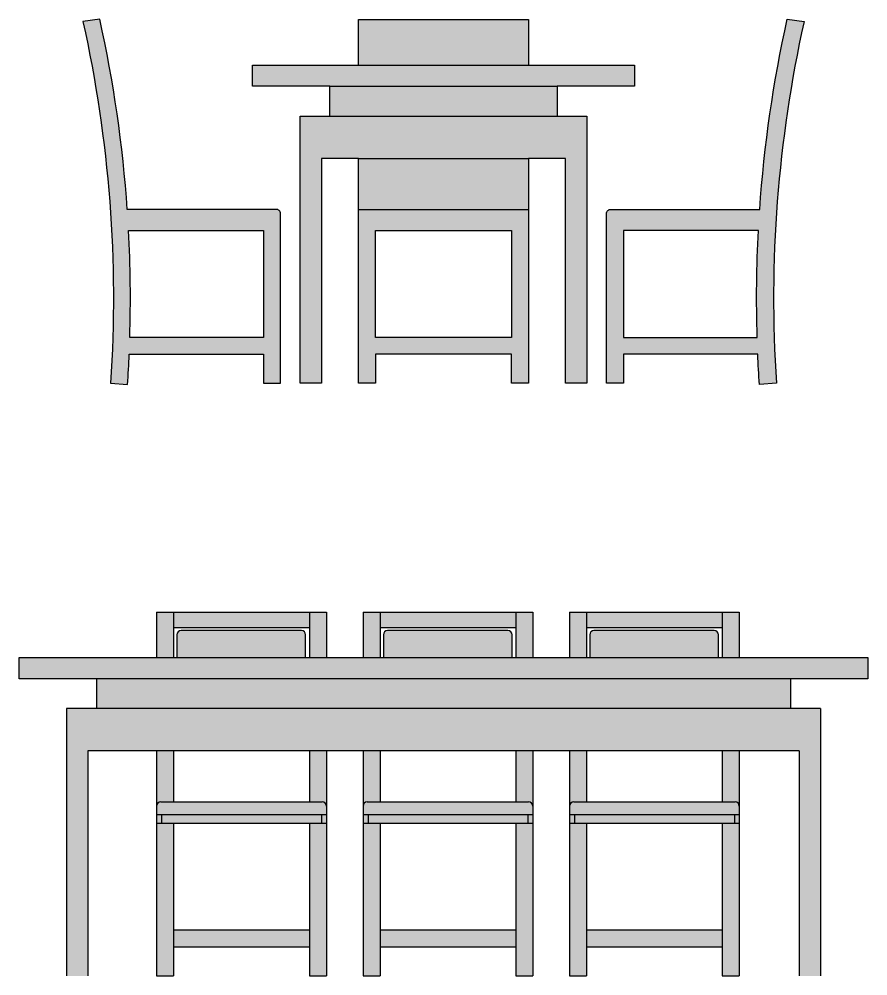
# Model space of a CAD drawing. Header units: millimetres. Extents: x 21129 to 2803301, y -510327 to 166837.
# Drawn here: x 344115 to 346115, y -244134 to -241879 of the extents above; entities that cross this region are included whole.
import ezdxf

# ---------------------------------------------------------------- set-up
doc = ezdxf.new("R2010")
doc.units = ezdxf.units.MM
doc.layers.add('....12_TNT_F_FURNITURE', color=27, linetype='Continuous', transparency=0.5)
doc.layers.add('TNT-Funiture', color=27, linetype='Continuous')

# ---------------------------------------------------------------- blocks, each defined once
blk = doc.blocks.new('A$C09765A93')
at = {"layer": 'TNT-Funiture'}
h = blk.add_hatch(color=253, dxfattribs=at)
h.paths.add_polyline_path([(1299.607376357308, 752.6358612788026), (1049.797735096188, 752.6358612788026), (1049.797735096188, 859.8659768362995), (649.7977350961883, 859.8659768362995), (649.7977350961883, 752.6358612788026), (399.9880938350689, 752.6358612788026), (399.9880938350689, 702.6358612788026), (581.9880938350689, 702.6358612788026), (581.9880938350689, 632.6358612788026), (511.9880938350689, 632.6358612788026), (511.9880938350689, 2.635844206495676), (561.9880938350689, 2.635861278802622), (561.9880938350689, 532.6358612788026), (649.7977350961883, 532.6358612788026), (649.7977350961883, 2.635844206612092), (689.7977350961883, 2.635844206612092), (689.7977350961883, 71.00865949579747), (1009.797735096188, 71.00865949579747), (1009.797735096188, 2.635844206612092), (1049.797735096188, 2.635844206612092), (1049.797735096188, 532.6358612788026), (1137.607376357308, 532.6358612788026), (1137.607376357308, 2.635844206495676), (1187.607376357308, 2.635844206495676), (1187.607376357308, 632.6358612788026), (1117.607376357308, 632.6358612788026), (1117.607376357308, 702.6358612788026), (1299.607376357308, 702.6358612788026)])
h.paths.add_polyline_path([(1009.797735096188, 362.6358442066121), (1009.797735096188, 111.0086594957975), (689.7977350961883, 111.0086594957975), (689.7977350961883, 362.6358442066121)], flags=16)
h.paths.add_polyline_path([(465.6633646328701, 402.6358442065539, 0.4042295194917073), (456.0165336902719, 412.6358442066121), (104.526763872942, 412.6358442127821, 0.03714775211174157), (39.70258563652169, 860.9568841986475), (0.0010750328656286, 855.2271751998924, -0.07131721796055555), (65.31530177337117, 2.635844218486454), (105.2283822488971, 0.0003163854707963765, 0.005823925279466515), (109.0870920097223, 71.00865949579747), (425.3153017726727, 71.00865949579747), (425.3153017726727, 2.635844206612092), (465.3153017726727, 2.635844206612092)])
h.paths.add_polyline_path([(425.3153017726727, 362.6358442066121), (425.3153017726727, 111.0086594957975), (110.5311068237061, 111.0086594957975, 0.02061689368923928), (107.5871682917932, 362.6358442066121)], flags=16)
h.paths.add_polyline_path([(1699.594395159511, 855.2271751998924), (1659.892884555738, 860.9568841986475, 0.03714775211174138), (1595.068706319435, 412.6358442127821), (1243.578936502105, 412.6358442066121, 0.4042295194908599), (1233.932105559506, 402.6358442066121), (1234.280168419704, 2.635844206612092), (1274.280168419704, 2.635844206612092), (1274.280168419704, 71.00865949579747), (1590.508378182654, 71.00865949579747, 0.005823925279466515), (1594.367087943479, 0.0003163854707963765), (1634.280168419005, 2.635844218486454, -0.07131721796055555)])
h.paths.add_polyline_path([(1274.280168419704, 362.6358442066121), (1592.008301900583, 362.6358442066121, 0.02061689368923928), (1589.06436336867, 111.0086594957975), (1274.280168419704, 111.0086594957975)], flags=16)
for p, q in [((649.7977350961883, 752.6358612788026), (1049.797735096188, 752.6358612788026)), ((581.9880938350689, 702.6358612788026), (1117.607376357308, 702.6358612788026)), ((581.9880938350689, 632.6358612788026), (1117.607376357308, 632.6358612788026)), ((649.7977350961883, 532.6358612788026), (1049.797735096188, 532.6358612788026)), ((649.7977350961883, 412.6358442080091), (1049.797735096188, 412.6358442080091))]:
    blk.add_line(p, q, dxfattribs=at)
for points in [[(425.3153017726727, 71.00865949579747), (425.3153017726727, 2.635844206612092), (465.3153017726727, 2.635844206612092), (465.3153017726727, 2.635844206495676), (465.6633646328701, 402.6358442066121, 0.4247820806547404), (455.3153017726727, 412.6358442066121), (104.526763872942, 412.6358442127821, 0.03714775211174089), (39.70258563652169, 860.9568841986475), (0.0010750328656286, 855.2271751998924, -0.07131721796055555), (65.31530177337117, 2.635844218486454), (105.2283822488971, 0.0003163854707963765, 0.005823925279466515), (109.0870920097223, 71.00865949579747)], [(1274.280168419704, 71.00865949579747), (1274.280168419704, 2.635844206612092), (1234.280168419704, 2.635844206612092), (1234.280168419704, 2.635844206495676), (1233.932105559506, 402.6358442066121, -0.4247820806547404), (1244.280168419704, 412.6358442066121), (1595.068706319435, 412.6358442127821, -0.03714775211174089), (1659.892884555855, 860.9568841986475), (1699.594395159511, 855.2271751998924, 0.07131721796055555), (1634.280168419005, 2.635844218486454), (1594.367087943479, 0.0003163854707963765, -0.005823925279466515), (1590.508378182654, 71.00865949579747)], [(425.3153017726727, 111.0086594957975), (110.5311068237061, 111.0086594957975, 0.02061689368923928), (107.5871682917932, 362.6358442066121), (425.3153017726727, 362.6358442066121)], [(1274.280168419704, 111.0086594957975), (1589.06436336867, 111.0086594957975, -0.02061689368923928), (1592.008301900583, 362.6358442066121), (1274.280168419704, 362.6358442066121)]]:
    blk.add_lwpolyline(points, format="xyb", close=True, dxfattribs=at)
for points in [[(399.9880938350689, 752.6358612788026), (649.7977350961883, 752.6358612788026), (649.7977350961883, 859.8659768362995), (1049.797735096188, 859.8659768362995), (1049.797735096188, 752.6358612788026), (1299.607376357308, 752.6358612788026), (1299.607376357308, 702.6358612788026), (1117.607376357308, 702.6358612788026), (1117.607376357308, 632.6358612788026), (1187.607376357308, 632.6358612788026), (1187.607376357308, 2.635844206495676), (1137.607376357308, 2.635844206495676), (1137.607376357308, 532.6358612788026), (1049.797735096188, 532.6358612788026), (1049.797735096188, 2.635844206612092), (1009.797735096188, 2.635844206612092), (1009.797735096188, 71.00865949579747), (689.7977350961883, 71.00865949579747), (689.7977350961883, 2.635844206612092), (649.7977350961883, 2.635844206612092), (649.7977350961883, 532.6358612788026), (561.9880938350689, 532.6358612788026), (561.9880938350689, 2.635861278802622), (511.9880938350689, 2.635844206495676), (511.9880938350689, 632.6358612788026), (581.9880938350689, 632.6358612788026), (581.9880938350689, 702.6358612788026), (399.9880938350689, 702.6358612788026)], [(689.7977350961883, 362.6358442066121), (1009.797735096188, 362.6358442066121), (1009.797735096188, 111.0086594957975), (689.7977350961883, 111.0086594957975)]]:
    blk.add_lwpolyline(points, close=True, dxfattribs=at)
blk = doc.blocks.new('A$C33E57446')
at = {"layer": 'TNT-Funiture'}
h = blk.add_hatch(color=253, dxfattribs=at)
h.dxf.hatch_style = 1
h.paths.add_polyline_path([(684.0619571802672, 857.2303156584385), (364.0619571802672, 857.2303156584385), (364.0619571802672, 820.8340525791282), (684.0619571802672, 820.8340525791282)])
h.paths.add_polyline_path([(364.0619571802672, 857.2303156584385), (324.0619571802672, 857.2303156584385), (324.0619571802672, 750.0002001009416), (364.0619571802672, 750.0002001009416)])
h.paths.add_polyline_path([(724.0619571802672, 857.2303156584385), (684.0619571802672, 857.2303156584385), (684.0619571802672, 750.0002001009416), (724.0619571802672, 750.0002001009416)])
h.paths.add_polyline_path([(850.4773665833054, 857.2303156584385), (810.4773665833054, 857.2303156584385), (810.4773665833054, 750.0002001009416), (850.4773665833054, 750.0002001009416)])
h.paths.add_polyline_path([(1170.477366583305, 857.2303156584385), (850.4773665833054, 857.2303156584385), (850.4773665833054, 820.8340525791282), (1170.477366583305, 820.8340525791282)])
h.paths.add_polyline_path([(1336.892775986344, 857.2303156584385), (1296.892775986344, 857.2303156584385), (1296.892775986344, 750.0002001009416), (1336.892775986344, 750.0002001009416)])
h.paths.add_polyline_path([(1656.892775986344, 857.2303156584385), (1336.892775986344, 857.2303156584385), (1336.892775986344, 820.8340525791282), (1656.892775986344, 820.8340525791282)])
h.paths.add_polyline_path([(1696.892775986344, 857.2303156584385), (1656.892775986344, 857.2303156584385), (1656.892775986344, 750.0002001009416), (1696.892775986344, 750.0002001009416)])
h.paths.add_polyline_path([(1647.987677875033, 804.027818945644, 0.4142135623733081), (1637.987677875033, 814.027818945644), (1354.785559799406, 814.027818945644, 0.4142135623730951), (1344.785559799406, 804.027818945644), (1344.785559799406, 750.0002001009416), (1647.987677875033, 750.0002001009416)])
h.paths.add_polyline_path([(1161.572268471995, 804.027818945644, 0.4142135623730951), (1151.572268471995, 814.027818945644), (868.3701503963675, 814.027818945644, 0.4142135623730951), (858.3701503963675, 804.027818945644), (858.3701503963675, 750.0002001009416), (1161.572268471995, 750.0002001009416)])
h.paths.add_polyline_path([(675.1568590689567, 804.027818945644, 0.4142135623730951), (665.1568590689567, 814.027818945644), (381.9547409933293, 814.027818945644, 0.4142135623730951), (371.9547409933293, 804.027818945644), (371.9547409933293, 750.0002001009416), (675.1568590689567, 750.0002001009416)])
h.paths.add_polyline_path([(1210.477366583305, 857.2303156584385), (1170.477366583305, 857.2303156584385), (1170.477366583305, 750.0002001009416), (1210.477366583305, 750.0002001009416)])
h = blk.add_hatch(color=253, dxfattribs=at)
h.dxf.hatch_style = 1
h.paths.add_polyline_path([(2000.237470779219, 750.0002001009416), (0.0004645714652724564, 750.0002001009416), (0.0004645714652724564, 700.0002001009416), (2000.237470779161, 700.0002001009416)])
h.paths.add_polyline_path([(1818.237470779219, 700.0002001009416), (182.0004645714653, 700.0002001009416), (182.0004645714653, 630.0002001009416), (1818.237470779219, 630.0002001009416)])
h.paths.add_polyline_path([(1888.237470779219, 630.0002001009416), (112.0004645714071, 630.0002001009416), (112.0004645714653, 0.0001036727917380631), (162.0004645714653, 0.0001036727917380631), (162.0004645714653, 530.0002001009416), (1838.237470779219, 530.0002001009416), (1838.237470779219, 0.0001036727917380631), (1888.237470779219, 0.0001036727917380631)])
h = blk.add_hatch(color=253, dxfattribs=at)
h.dxf.hatch_style = 1
h.paths.add_polyline_path([(364.0619571802672, 530.0002001009416), (324.0619571802672, 530.0002001009416), (324.0619571802672, 400.0001830287511, -0.4142135623733081), (334.0619571802672, 410.0001830287511), (364.0619571802672, 410.0001830287511)])
h.paths.add_polyline_path([(724.0619571802672, 530.0002001009416), (684.0619571802672, 530.0002001009416), (684.0619571802672, 410.0001830287511), (714.4100200404064, 410.0001830287511, -0.3386699120492002), (724.0619571802672, 402.6155433192034)])
h.paths.add_polyline_path([(850.4773665833054, 530.0002001009416), (810.4773665833054, 530.0002001009416), (810.4773665833054, 400.0001830287511, -0.4142135623730951), (820.4773665833054, 410.0001830287511), (850.4773665833054, 410.0001830287511)])
h.paths.add_polyline_path([(1210.477366583305, 530.0002001009416), (1170.477366583305, 530.0002001009416), (1170.477366583305, 410.0001830287511), (1200.825429443445, 410.0001830287511, -0.3386699120492002), (1210.477366583305, 402.6155433192034)])
h.paths.add_polyline_path([(1336.892775986344, 530.0002001009416), (1296.892775986344, 530.0002001009416), (1296.892775986344, 400.0001830287511, -0.4142135623730951), (1306.892775986344, 410.0001830287511), (1336.892775986344, 410.0001830287511)])
h.paths.add_polyline_path([(1696.892775986344, 530.0002001009416), (1656.892775986344, 530.0002001009416), (1656.892775986344, 410.0001830287511), (1687.240838846483, 410.0001830287511, -0.3386699120492002), (1696.892775986344, 402.6155433192034)])
h.paths.add_polyline_path([(1696.892775986344, 360.0001830287511), (1656.892775986344, 360.0001830287511), (1656.892775986344, 0.000183028751052916), (1696.892775986344, 0.000183028751052916)])
h.paths.add_polyline_path([(1336.892775986344, 360.0001830287511), (1296.892775986344, 360.0001830287511), (1296.892775986344, 0.000183028751052916), (1336.892775986344, 0.000183028751052916)])
h.paths.add_polyline_path([(1210.477366583305, 360.0001830287511), (1170.477366583305, 360.0001830287511), (1170.477366583305, 0.000183028751052916), (1210.477366583305, 0.000183028751052916)])
h.paths.add_polyline_path([(850.4773665833054, 360.0001830287511), (810.4773665833054, 360.0001830287511), (810.4773665833054, 0.000183028751052916), (850.4773665833054, 0.000183028751052916)])
h.paths.add_polyline_path([(724.0619571802672, 360.0001830287511), (684.0619571802672, 360.0001830287511), (684.0619571802672, 0.000183028751052916), (724.0619571802672, 0.000183028751052916)])
h.paths.add_polyline_path([(364.0619571802672, 360.0001830287511), (324.0619571802672, 360.0001830287511), (324.0619571802672, 0.000183028751052916), (364.0619571802672, 0.000183028751052916)])
h = blk.add_hatch(color=253, dxfattribs=at)
h.dxf.hatch_style = 1
h.paths.add_polyline_path([(724.0619571802672, 402.6155433192034, 0.3386699120497131), (714.4100200404064, 410.0001830287511), (334.0619571802672, 410.0001830287511, 0.4142135623730951), (324.0619571802672, 400.0001830287511), (324.0619571802672, 380.0001830287511), (724.0619571802672, 380.0001830287511)])
h.paths.add_polyline_path([(712.842933051812, 380.0001830287511), (335.8844853225746, 380.0001830287511), (335.8844853225746, 360.0001830287511), (712.842933051812, 360.0001830287511)])
h.paths.add_polyline_path([(335.8844853225746, 380.0001830287511), (324.0619571802672, 380.0001830287511), (324.0619571802672, 360.0001830287511), (335.8844853225746, 360.0001830287511)])
h.paths.add_polyline_path([(724.0619571802672, 380.0001830287511), (712.842933051812, 380.0001830287511), (712.842933051812, 360.0001830287511), (724.0619571802672, 360.0001830287511)])
h.paths.add_polyline_path([(822.2998947256128, 380.0001830287511), (810.4773665833054, 380.0001830287511), (810.4773665833054, 360.0001830287511), (822.2998947256128, 360.0001830287511)])
h.paths.add_polyline_path([(1199.25834245485, 380.0001830287511), (822.2998947256128, 380.0001830287511), (822.2998947256128, 360.0001830287511), (1199.25834245485, 360.0001830287511)])
h.paths.add_polyline_path([(1210.477366583305, 402.6155433192034, 0.3386699120497131), (1200.825429443445, 410.0001830287511), (820.4773665833054, 410.0001830287511, 0.4142135623730951), (810.4773665833054, 400.0001830287511), (810.4773665833054, 380.0001830287511), (1210.477366583305, 380.0001830287511)])
h.paths.add_polyline_path([(1308.715304128651, 380.0001830287511), (1296.892775986344, 380.0001830287511), (1296.892775986344, 360.0001830287511), (1308.715304128651, 360.0001830287511)])
h.paths.add_polyline_path([(1685.673751857888, 380.0001830287511), (1308.715304128651, 380.0001830287511), (1308.715304128651, 360.0001830287511), (1685.673751857888, 360.0001830287511)])
h.paths.add_polyline_path([(1696.892775986344, 402.6155433192616, 0.3386699120488899), (1687.240838846483, 410.0001830287511), (1306.892775986344, 410.0001830287511, 0.4142135623730951), (1296.892775986344, 400.0001830287511), (1296.892775986344, 380.0001830287511), (1696.892775986344, 380.0001830287511)])
h.paths.add_polyline_path([(1696.892775986344, 380.0001830287511), (1685.673751857888, 380.0001830287511), (1685.673751857888, 360.0001830287511), (1696.892775986344, 360.0001830287511)])
h.paths.add_polyline_path([(1210.477366583305, 380.0001830287511), (1199.25834245485, 380.0001830287511), (1199.25834245485, 360.0001830287511), (1210.477366583305, 360.0001830287511)])
h = blk.add_hatch(color=253, dxfattribs=at)
h.dxf.hatch_style = 1
h.paths.add_polyline_path([(1210.477366583305, 402.6155433192034, 0.3386699120497131), (1200.825429443445, 410.0001830287511), (820.4773665833054, 410.0001830287511, 0.4142135623730951), (810.4773665833054, 400.0001830287511), (810.4773665833054, 380.0001830287511), (1210.477366583305, 380.0001830287511)])
h.paths.add_polyline_path([(684.0619571802672, 108.3729983179946), (364.0619571802672, 108.3729983179364), (364.0619571802672, 68.37299831793644), (684.0619571802672, 68.37299831793644)])
h.paths.add_polyline_path([(1170.477366583305, 108.3729983179364), (850.4773665833054, 108.3729983179364), (850.4773665833054, 68.37299831793644), (1170.477366583305, 68.37299831793644)])
h.paths.add_polyline_path([(1656.892775986344, 108.3729983179946), (1336.892775986344, 108.3729983179364), (1336.892775986344, 68.37299831793644), (1656.892775986344, 68.37299831793644)])
for p, q in [((324.0619571802672, 857.2303156584385), (724.0619571802672, 857.2303156584385)), ((324.0619571802672, 857.2303156584385), (324.0619571802672, 750.0002001009416)), ((364.0619571802672, 857.2303156584385), (364.0619571802672, 750.0002001009416)), ((684.0619571802672, 857.2303156584385), (684.0619571802672, 750.0002001009416)), ((724.0619571802672, 857.2303156584385), (724.0619571802672, 750.0002001009416)), ((810.4773665833054, 857.2303156584385), (1210.477366583305, 857.2303156584385)), ((810.4773665833054, 857.2303156584385), (810.4773665833054, 750.0002001009416)), ((850.4773665833054, 857.2303156584385), (850.4773665833054, 750.0002001009416)), ((1170.477366583305, 857.2303156584385), (1170.477366583305, 750.0002001009416)), ((1210.477366583305, 857.2303156584385), (1210.477366583305, 750.0002001009416)), ((1296.892775986344, 857.2303156584385), (1696.892775986344, 857.2303156584385)), ((1296.892775986344, 857.2303156584385), (1296.892775986344, 750.0002001009416)), ((1336.892775986344, 857.2303156584385), (1336.892775986344, 750.0002001009416)), ((1656.892775986344, 857.2303156584385), (1656.892775986344, 750.0002001009416)), ((1696.892775986344, 857.2303156584385), (1696.892775986344, 750.0002001009416)), ((364.0619571802672, 820.8340525791282), (684.0619571802672, 820.8340525791282)), ((665.1568590689567, 814.027818945644), (381.9547409933293, 814.027818945644)), ((850.4773665833054, 820.8340525791282), (1170.477366583305, 820.8340525791282)), ((1151.572268471995, 814.027818945644), (868.3701503963675, 814.027818945644)), ((1336.892775986344, 820.8340525791282), (1656.892775986344, 820.8340525791282)), ((1637.987677875033, 814.027818945644), (1354.785559799406, 814.027818945644)), ((371.9547409933293, 804.027818945644), (371.9547409933293, 750.0002001009416)), ((675.1568590689567, 750.0002001009416), (675.1568590689567, 804.027818945644)), ((858.3701503963675, 804.027818945644), (858.3701503963675, 750.0002001009416)), ((1161.572268471995, 750.0002001009416), (1161.572268471995, 804.027818945644)), ((1344.785559799406, 804.027818945644), (1344.785559799406, 750.0002001009416)), ((1647.987677875033, 750.0002001009416), (1647.987677875033, 804.027818945644)), ((182.0004645714653, 700.0002001009416), (182.0004645714653, 630.0002001009416)), ((1818.237470779219, 700.0002001009416), (1818.237470779219, 630.0002001009416)), ((1888.237470779219, 630.0002001009416), (112.0004645714653, 630.0002001009416)), ((112.0004645714653, 630.0002001009416), (112.0004645714653, 0.0002001009415835142)), ((1888.237470779219, 630.0002001009416), (1888.237470779219, 0.0002001009415835142)), ((162.0004645714653, 530.0002001009416), (162.0004645714653, 0.0002001009415835142)), ((1838.237470779219, 530.0002001009416), (162.0004645714653, 530.0002001009416)), ((324.0619571802672, 530.0002001009416), (324.0619571802672, 0.000183028751052916)), ((364.0619571802672, 530.0002001009416), (364.0619571802672, 410.0001830287511)), ((684.0619571802672, 530.0002001009416), (684.0619571802672, 410.0001830287511)), ((724.0619571802672, 530.0002001009416), (724.0619571802672, 0.000183028751052916)), ((810.4773665833054, 530.0002001009416), (810.4773665833054, 0.000183028751052916)), ((850.4773665833054, 530.0002001009416), (850.4773665833054, 410.0001830287511)), ((1170.477366583305, 530.0002001009416), (1170.477366583305, 410.0001830287511)), ((1210.477366583305, 530.0002001009416), (1210.477366583305, 0.000183028751052916)), ((1296.892775986344, 530.0002001009416), (1296.892775986344, 0.000183028751052916)), ((1336.892775986344, 530.0002001009416), (1336.892775986344, 410.0001830287511)), ((1656.892775986344, 530.0002001009416), (1656.892775986344, 410.0001830287511)), ((1696.892775986344, 530.0002001009416), (1696.892775986344, 0.000183028751052916)), ((1838.237470779219, 530.0002001009416), (1838.237470779219, 0.0002001009415835142)), ((334.0619571802672, 410.0001830287511), (714.4100200404064, 410.0001830287511)), ((820.4773665833054, 410.0001830287511), (1200.825429443445, 410.0001830287511)), ((1306.892775986344, 410.0001830287511), (1687.240838846483, 410.0001830287511)), ((324.0619571802672, 400.0001830287511), (324.0619571802672, 380.0001830287511)), ((724.4100200404064, 400.0001830287511), (724.4100200404064, 380.0001830287511)), ((810.4773665833054, 400.0001830287511), (810.4773665833054, 380.0001830287511)), ((1210.825429443445, 400.0001830287511), (1210.825429443445, 380.0001830287511)), ((1296.892775986344, 400.0001830287511), (1296.892775986344, 380.0001830287511)), ((1697.240838846483, 400.0001830287511), (1697.240838846483, 380.0001830287511)), ((324.0619571802672, 380.0001830287511), (724.0619571802672, 380.0001830287511)), ((335.8844853225746, 380.0001830287511), (335.8844853225746, 360.0001830287511)), ((712.842933051812, 380.0001830287511), (712.842933051812, 360.0001830287511)), ((810.4773665833054, 380.0001830287511), (1210.477366583305, 380.0001830287511)), ((822.2998947256128, 380.0001830287511), (822.2998947256128, 360.0001830287511)), ((1199.25834245485, 380.0001830287511), (1199.25834245485, 360.0001830287511)), ((1296.892775986344, 380.0001830287511), (1696.892775986344, 380.0001830287511)), ((1308.715304128651, 380.0001830287511), (1308.715304128651, 360.0001830287511)), ((1685.673751857888, 380.0001830287511), (1685.673751857888, 360.0001830287511)), ((324.0619571802672, 360.0001830287511), (724.0619571802672, 360.0001830287511)), ((364.0619571802672, 360.0001830287511), (364.0619571802672, 0.000183028751052916)), ((684.0619571802672, 360.0001830287511), (684.0619571802672, 0.000183028751052916)), ((810.4773665833054, 360.0001830287511), (1210.477366583305, 360.0001830287511)), ((850.4773665833054, 360.0001830287511), (850.4773665833054, 0.000183028751052916)), ((1170.477366583305, 360.0001830287511), (1170.477366583305, 0.000183028751052916)), ((1296.892775986344, 360.0001830287511), (1696.892775986344, 360.0001830287511)), ((1336.892775986344, 360.0001830287511), (1336.892775986344, 0.000183028751052916)), ((1656.892775986344, 360.0001830287511), (1656.892775986344, 0.000183028751052916)), ((364.0619571802672, 108.3729983179364), (684.0619571802672, 108.3729983179364)), ((850.4773665833054, 108.3729983179364), (1170.477366583305, 108.3729983179364)), ((1336.892775986344, 108.3729983179364), (1656.892775986344, 108.3729983179364)), ((364.0619571802672, 68.37299831793644), (684.0619571802672, 68.37299831793644)), ((850.4773665833054, 68.37299831793644), (1170.477366583305, 68.37299831793644)), ((1336.892775986344, 68.37299831793644), (1656.892775986344, 68.37299831793644)), ((324.0619571802672, 0.000183028751052916), (364.0619571802672, 0.000183028751052916)), ((684.0619571802672, 0.000183028751052916), (724.0619571802672, 0.000183028751052916)), ((810.4773665833054, 0.000183028751052916), (850.4773665833054, 0.000183028751052916)), ((1170.477366583305, 0.000183028751052916), (1210.477366583305, 0.000183028751052916)), ((1296.892775986344, 0.000183028751052916), (1336.892775986344, 0.000183028751052916)), ((1656.892775986344, 0.000183028751052916), (1696.892775986344, 0.000183028751052916))]:
    blk.add_line(p, q, dxfattribs=at)
blk.add_lwpolyline([(0.0004645714652724564, 750.0002001009416), (2000.237470779161, 750.0002001009416), (2000.237470779161, 700.0002001009416), (0.0004645714652724564, 700.0002001009416)], close=True, dxfattribs=at)
for centre, start, end in [((381.9547409933293, 804.027818945644), 90, 180), ((665.1568590689567, 804.027818945644), 0, 90), ((868.3701503963675, 804.027818945644), 90, 180), ((1151.572268471995, 804.027818945644), 0, 90), ((1354.785559799406, 804.027818945644), 90, 180), ((1637.987677875033, 804.027818945644), 0, 90), ((334.0619571802672, 400.0001830287511), 90, 180), ((714.4100200404064, 400.0001830287511), 0, 90), ((820.4773665833054, 400.0001830287511), 90, 180), ((1200.825429443445, 400.0001830287511), 0, 90), ((1306.892775986344, 400.0001830287511), 90, 180), ((1687.240838846483, 400.0001830287511), 0, 90)]:
    blk.add_arc(centre, 10, start, end, dxfattribs=at)

msp = doc.modelspace()

# ---------------------------------------------------------------- block references
at = {"layer": '....12_TNT_F_FURNITURE'}
for name, p in [('A$C09765A93', (344265.4370955094, -242739.9541517718)), ('A$C33E57446', (344115.1158629307, -244133.8715117072))]:
    msp.add_blockref(name, p, dxfattribs=at)

doc.saveas('drawing.dxf')
